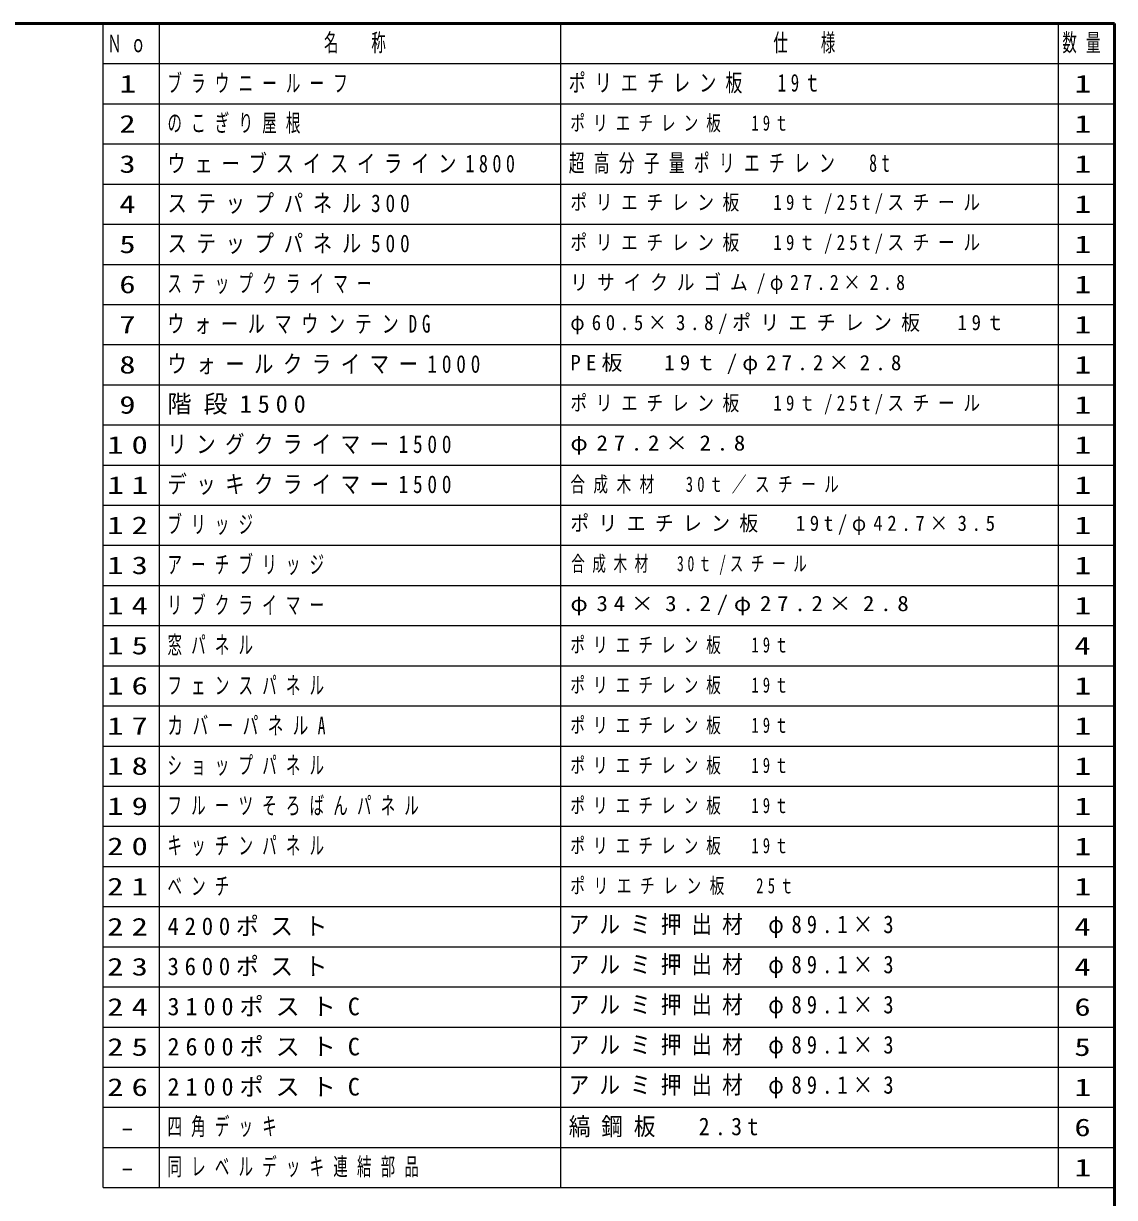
# Model space of a CAD drawing. Units: millimetres on the paper. Extents: x -385 to 0, y -594 to 267.
# Drawn here: x -135.9 to 0, y 120.8 to 267 of the extents above; entities that cross this region are included whole.
import ezdxf
from ezdxf.enums import TextEntityAlignment as Align

# ---------------------------------------------------------------- set-up
doc = ezdxf.new("R2010")
doc.units = ezdxf.units.MM
doc.layers.add('LY_1', color=7, linetype='Continuous', lineweight=25)
doc.styles.add('ＭＳ ゴシック', font='')
doc.styles.get('ＭＳ ゴシック').set_extended_font_data('MS Gothic')

msp = doc.modelspace()

# ---------------------------------------------------------------- linework, layer by layer
at = {"layer": 'LY_1', "lineweight": 50}
for p, q in [((0, 267), (-385, 267)), ((0, 0), (0, 267))]:
    msp.add_line(p, q, dxfattribs=at)
at = {"layer": 'LY_1'}
for p, q in [((-126, 267), (0, 267)), ((-126, 122), (-126, 267)), ((-119, 122), (-119, 267)), ((-69, 122), (-69, 267)), ((-7, 122), (-7, 267)), ((0, 122), (0, 267)), ((-126, 262), (0, 262)), ((-126, 257), (0, 257)), ((-126, 252), (0, 252)), ((-126, 247), (0, 247)), ((-126, 242), (0, 242)), ((-126, 237), (0, 237)), ((-126, 232), (0, 232)), ((-126, 227), (0, 227)), ((-126, 222), (0, 222)), ((-126, 217), (0, 217)), ((-126, 212), (0, 212)), ((-126, 207), (0, 207)), ((-126, 202), (0, 202)), ((-126, 197), (0, 197)), ((-126, 192), (0, 192)), ((-126, 187), (0, 187)), ((-126, 182), (0, 182)), ((-126, 177), (0, 177)), ((-126, 172), (0, 172)), ((-126, 167), (0, 167)), ((-126, 162), (0, 162)), ((-126, 157), (0, 157)), ((-126, 152), (0, 152)), ((-126, 147), (0, 147)), ((-126, 142), (0, 142)), ((-126, 137), (0, 137)), ((-126, 132), (0, 132)), ((-126, 127), (0, 127)), ((-126, 122), (0, 122))]:
    msp.add_line(p, q, dxfattribs=at)

# ---------------------------------------------------------------- texts
at = {"layer": 'LY_1', "style": 'ＭＳ ゴシック'}
for s, width, p in [('1', 1.4, (-124, 259.5)), ('1', 1.4, (-5, 259.5)), ('2', 1.35, (-124, 254.5)), ('1', 1.4, (-5, 254.5)), ('3', 1.35, (-124, 249.5)), ('1', 1.4, (-5, 249.5)), ('4', 1.35, (-124, 244.5)), ('1', 1.4, (-5, 244.5)), ('5', 1.35, (-124, 239.5)), ('1', 1.4, (-5, 239.5)), ('6', 1.35, (-124, 234.5)), ('1', 1.4, (-5, 234.5)), ('7', 1.35, (-124, 229.5)), ('1', 1.4, (-5, 229.5)), ('8', 1.35, (-124, 224.5)), ('1', 1.4, (-5, 224.5)), ('9', 1.35, (-124, 219.5)), ('1', 1.4, (-5, 219.5)), ('1', 1.4, (-5, 214.5)), ('1', 1.4, (-5, 209.5)), ('1', 1.4, (-5, 204.5)), ('1', 1.4, (-5, 199.5)), ('1', 1.4, (-5, 194.5)), ('4', 1.35, (-5, 189.5)), ('1', 1.4, (-5, 184.5)), ('1', 1.4, (-5, 179.5)), ('1', 1.4, (-5, 174.5)), ('1', 1.4, (-5, 169.5)), ('1', 1.4, (-5, 164.5)), ('1', 1.4, (-5, 159.5)), ('4', 1.35, (-5, 154.5)), ('4', 1.35, (-5, 149.5)), ('6', 1.35, (-5, 144.5)), ('5', 1.35, (-5, 139.5)), ('1', 1.4, (-5, 134.5)), ('6', 1.35, (-5, 129.5)), ('-', 1.35, (-124, 129.5)), ('-', 1.35, (-124, 124.5)), ('1', 1.4, (-5, 124.5))]:
    msp.add_text(s, height=2.199, dxfattribs=dict(at, width=width)).set_placement(p, align=Align.MIDDLE_LEFT)
at = {"layer": 'LY_1', "attachment_point": 4, "style": 'ＭＳ ゴシック'}
for s, insert, char_height in [('\\T1.64;\\W0.6;Ｎｏ', (-125.5, 264.5), 2.199), ('\\T1.64;\\W0.6;名\u3000称', (-98.5, 264.5), 2.199), ('\\T1.64;\\W0.6;仕\u3000様', (-42.5, 264.5), 2.199), ('\\T1.64;\\W0.6;数量', (-6.5, 264.5), 2.199), ('\\T1.64;\\W0.6;ブラウニールーフ', (-118, 259.5), 2.199), ('\\T1.55;\\W0.7;ポリエチレン板\u300019ｔ', (-68, 259.5), 2.199), ('\\T1.64;\\W0.6;のこぎり屋根', (-118, 254.5), 2.199), ('\\T1.55;\\W0.7;ポリエチレン板\u300019ｔ', (-67.8, 254.5), 1.906), ('\\T1.5;\\W0.75;ウェーブスイスイライン1800', (-118, 249.5), 2.199), ('\\T1.6;\\W0.65;超高分子量ポリエチレン\u30008t', (-68, 249.5), 2.199), ('\\T1.51;\\W0.8;ステップパネル300', (-118, 244.5), 2.199), ('\\T1.52;\\W0.8;ポリエチレン板\u300019ｔ/25t/スチール', (-67.8, 244.5), 1.906), ('\\T1.51;\\W0.8;ステップパネル500', (-118, 239.5), 2.199), ('\\T1.52;\\W0.8;ポリエチレン板\u300019ｔ/25t/スチール', (-67.8, 239.5), 1.906), ('\\T1.64;\\W0.6;ステップクライマー', (-118, 234.5), 2.199), ('\\T1.5;\\W0.85;リサイクルゴム/φ27.2×2.8', (-67.8, 234.5), 1.906), ('\\T1.59;\\W0.7;ウォールマウンテンDG', (-118, 229.5), 2.199), ('\\T1.5;\\W0.9;φ60.5×3.8/ポリエチレン板\u300019ｔ', (-67.8, 229.5), 1.906), ('\\T1.5;\\W0.8;ウォールクライマー1000', (-118, 224.5), 2.199), ('\\T1.5;PE板\u300019ｔ/φ27.2×2.8', (-67.8, 224.5), 1.906), ('\\T1.5;階段1500', (-118, 219.5), 2.199), ('\\T1.52;\\W0.8;ポリエチレン板\u300019ｔ/25t/スチール', (-67.8, 219.5), 1.906), ('\\T1.5;\\W1.35;10', (-125.5, 214.5), 2.199), ('\\T1.5;\\W0.8;リングクライマー1500', (-118, 214.5), 2.199), ('\\T1.5;\\W1.1;φ27.2×2.8', (-67.8, 214.5), 1.906), ('\\T1.5;\\W0.8;デッキクライマー1500', (-118, 209.5), 2.199), ('\\T1.58;\\W0.7;合成木材\u300030ｔ／スチール', (-67.8, 209.5), 1.906), ('\\T1.43;\\W1.4;11', (-125.5, 209.5), 2.199), ('\\T1.5;\\W1.35;12', (-125.5, 204.5), 2.199), ('\\T1.64;\\W0.6;ブリッジ', (-118, 204.5), 2.199), ('\\T1.5;\\W0.9;ポリエチレン板\u300019t/φ42.7×3.5', (-67.8, 204.5), 1.906), ('\\T1.5;\\W1.35;13', (-125.5, 199.5), 2.199), ('\\T1.64;\\W0.6;アーチブリッジ', (-118, 199.5), 2.199), ('\\T1.56;\\W0.65;合成木材\u300030ｔ/スチール', (-67.7, 199.5), 1.906), ('\\T1.64;\\W0.6;リブクライマー', (-118, 194.5), 2.199), ('\\T1.5;\\W1.35;14', (-125.5, 194.5), 2.199), ('\\T1.5;\\W1.1;φ34×3.2/φ27.2×2.8', (-67.8, 194.5), 1.906), ('\\T1.5;\\W1.35;15', (-125.5, 189.5), 2.199), ('\\T1.64;\\W0.6;窓パネル', (-118, 189.5), 2.199), ('\\T1.55;\\W0.7;ポリエチレン板\u300019ｔ', (-67.8, 189.5), 1.906), ('\\T1.64;\\W0.6;フェンスパネル', (-118, 184.5), 2.199), ('\\T1.55;\\W0.7;ポリエチレン板\u300019ｔ', (-67.8, 184.5), 1.906), ('\\T1.5;\\W1.35;16', (-125.5, 184.5), 2.199), ('\\T1.5;\\W1.35;17', (-125.5, 179.5), 2.199), ('\\T1.6;\\W0.65;カバーパネルA', (-118, 179.5), 2.199), ('\\T1.55;\\W0.7;ポリエチレン板\u300019ｔ', (-67.8, 179.5), 1.906), ('\\T1.5;\\W1.35;18', (-125.5, 174.5), 2.199), ('\\T1.64;\\W0.6;ショップパネル', (-118, 174.5), 2.199), ('\\T1.55;\\W0.7;ポリエチレン板\u300019ｔ', (-67.8, 174.5), 1.906), ('\\T1.5;\\W1.35;19', (-125.5, 169.5), 2.199), ('\\T1.64;\\W0.6;フルーツそろばんパネル', (-118, 169.5), 2.199), ('\\T1.55;\\W0.7;ポリエチレン板\u300019ｔ', (-67.8, 169.5), 1.906), ('\\T1.5;\\W1.35;20', (-125.5, 164.5), 2.199), ('\\T1.64;\\W0.6;キッチンパネル', (-118, 164.5), 2.199), ('\\T1.55;\\W0.7;ポリエチレン板\u300019ｔ', (-67.8, 164.5), 1.906), ('\\T1.59;\\W0.7;ポリエチレン板\u300025ｔ', (-67.8, 159.5), 1.906), ('\\T1.5;\\W1.35;21', (-125.5, 159.5), 2.199), ('\\T1.64;\\W0.6;ベンチ', (-118, 159.5), 2.199), ('\\T1.5;\\W1.35;22', (-125.5, 154.5), 2.199), ('\\T1.5;\\W0.95;4200ポスト', (-118, 154.5), 2.199), ('\\T1.5;\\W0.85;アルミ押出材\\~φ89.1×3', (-68, 154.5), 2.199), ('\\T1.5;\\W0.95;3600ポスト', (-118, 149.5), 2.199), ('\\T1.5;\\W0.85;アルミ押出材\\~φ89.1×3', (-68, 149.5), 2.199), ('\\T1.5;\\W1.35;23', (-125.5, 149.5), 2.199), ('\\T1.5;\\W1.35;24', (-125.5, 144.5), 2.199), ('\\T1.5;3100ポストC', (-118, 144.5), 2.199), ('\\T1.5;\\W0.85;アルミ押出材\\~φ89.1×3', (-68, 144.5), 2.199), ('\\T1.5;\\W1.35;25', (-125.5, 139.5), 2.199), ('\\T1.5;2600ポストC', (-118, 139.5), 2.199), ('\\T1.5;\\W0.85;アルミ押出材\\~φ89.1×3', (-68, 139.5), 2.199), ('\\T1.5;2100ポストC', (-118, 134.5), 2.199), ('\\T1.5;\\W0.85;アルミ押出材\\~φ89.1×3', (-68, 134.5), 2.199), ('\\T1.5;\\W1.35;26', (-125.5, 134.5), 2.199), ('\\T1.64;\\W0.6;四角デッキ', (-118, 129.5), 2.199), ('\\T1.5;\\W0.9;縞鋼板\u30002.3t', (-68, 129.5), 2.199), ('\\T1.64;\\W0.6;同レベルデッキ連結部品', (-118, 124.5), 2.199)]:
    msp.add_mtext(s, dxfattribs=dict(at, insert=insert, char_height=char_height))

doc.saveas('drawing.dxf')
